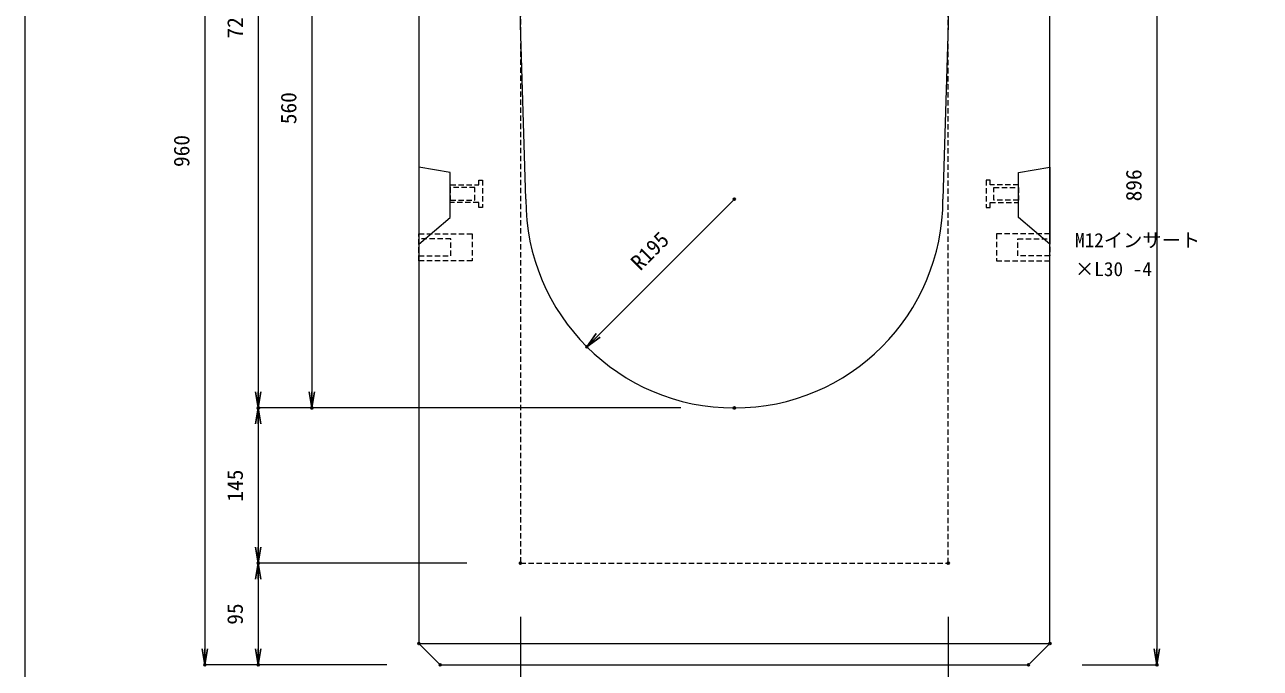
# Model space of a CAD drawing. Units: millimetres, scale not verified. Extents: x -1945 to 1945, y -1188 to 1652.
# Drawn here: x -1945 to -790, y -584 to 18 of the extents above; entities that cross this region are included whole.
import ezdxf
from ezdxf.enums import TextEntityAlignment as Align

# ---------------------------------------------------------------- set-up
doc = ezdxf.new("R2010")
doc.units = ezdxf.units.MM
doc.header["$LTSCALE"] = 10
doc.header["$PDMODE"] = 32
doc.header["$PDSIZE"] = 2
doc.linetypes.add('USER1', pattern=[0.75, 0.5, -0.25])
doc.layers.add('0-0_0', color=7, linetype='Continuous')
doc.layers.add('0-2_DEFPOINTS', color=7, linetype='Continuous')
for name, color, linetype, lineweight in [('0-1_TITLE', 7, 'Continuous', 18), ('0-3_KIJUN', 7, 'USER1', 18), ('0-5_SUNPO_S10', 3, 'Continuous', 18)]:
    doc.layers.add(name, color=color, linetype=linetype, lineweight=lineweight)
doc.styles.add('ＭＳ ゴシック', font='')
doc.styles.get('ＭＳ ゴシック').set_extended_font_data('MS Gothic')

# ---------------------------------------------------------------- blocks, each defined once
blk = doc.blocks.new('_OPEN')
at = {"layer": '0-0_0'}
blk.add_line((0, 0), (-1, 0), dxfattribs=at)
blk.add_lwpolyline([(-1, 0.1667), (0, 0), (-1, -0.1667)], dxfattribs=at)
blk = doc.blocks.new('D1')
at = {"layer": '0-2_DEFPOINTS'}
for p in [(463.34, 934.64), (218.34, 839.64), (388.34, 839.64)]:
    blk.add_point(p, dxfattribs=at)
at = {"layer": '0-5_SUNPO_S10'}
for p, q in [((413.34, 934.64), (218.34, 934.64)), ((218.34, 919.64), (218.34, 854.64)), ((338.34, 839.64), (218.34, 839.64))]:
    blk.add_line(p, q, dxfattribs=at)
at = {"layer": '0-5_SUNPO_S10', "xscale": 15, "yscale": 15}
for p, rotation in [((218.34, 934.64), 90), ((218.34, 839.64), 270)]:
    blk.add_blockref('_OPEN', p, dxfattribs=dict(at, rotation=rotation))
at = {"layer": '0-5_SUNPO_S10', "color": 7, "style": 'ＭＳ ゴシック'}
blk.add_text('95', height=14.66, rotation=90, dxfattribs=at).set_placement((208.34, 877.14), align=Align.BOTTOM_LEFT)
blk = doc.blocks.new('D2')
at = {"layer": '0-2_DEFPOINTS'}
for p in [(394.4, 1799.64), (168.34, 839.64), (388.34, 839.64)]:
    blk.add_point(p, dxfattribs=at)
at = {"layer": '0-5_SUNPO_S10'}
for p, q in [((344.4, 1799.64), (168.34, 1799.64)), ((168.34, 1784.64), (168.34, 854.64)), ((338.34, 839.64), (168.34, 839.64))]:
    blk.add_line(p, q, dxfattribs=at)
at = {"layer": '0-5_SUNPO_S10', "xscale": 15, "yscale": 15}
for p, rotation in [((168.34, 1799.64), 90), ((168.34, 839.64), 270)]:
    blk.add_blockref('_OPEN', p, dxfattribs=dict(at, rotation=rotation))
at = {"layer": '0-5_SUNPO_S10', "color": 7, "style": 'ＭＳ ゴシック'}
blk.add_text('960', height=14.66, rotation=90, dxfattribs=at).set_placement((158.34, 1304.64), align=Align.BOTTOM_LEFT)
blk = doc.blocks.new('D3')
at = {"layer": '0-2_DEFPOINTS'}
for p in [(463.34, 934.64), (368.34, 859.64), (463.34, 739.64)]:
    blk.add_point(p, dxfattribs=at)
at = {"layer": '0-5_SUNPO_S10'}
for p, q in [((463.34, 884.64), (463.34, 739.64)), ((368.34, 809.64), (368.34, 739.64)), ((383.34, 739.64), (448.34, 739.64))]:
    blk.add_line(p, q, dxfattribs=at)
at = {"layer": '0-5_SUNPO_S10', "xscale": 15, "yscale": 15, "rotation": 180}
blk.add_blockref('_OPEN', (368.34, 739.64), dxfattribs=at)
at = {"layer": '0-5_SUNPO_S10', "xscale": 15, "yscale": 15}
blk.add_blockref('_OPEN', (463.34, 739.64), dxfattribs=at)
at = {"layer": '0-5_SUNPO_S10', "color": 7, "style": 'ＭＳ ゴシック'}
blk.add_text('95', height=14.66, dxfattribs=at).set_placement((405.84, 749.64), align=Align.BOTTOM_LEFT)
blk = doc.blocks.new('D4')
at = {"layer": '0-2_DEFPOINTS'}
for p in [(463.34, 934.64), (863.34, 934.64), (863.34, 739.64)]:
    blk.add_point(p, dxfattribs=at)
at = {"layer": '0-5_SUNPO_S10'}
for p, q in [((463.34, 884.64), (463.34, 739.64)), ((863.34, 884.64), (863.34, 739.64)), ((478.34, 739.64), (848.34, 739.64))]:
    blk.add_line(p, q, dxfattribs=at)
at = {"layer": '0-5_SUNPO_S10', "xscale": 15, "yscale": 15, "rotation": 180}
blk.add_blockref('_OPEN', (463.34, 739.64), dxfattribs=at)
at = {"layer": '0-5_SUNPO_S10', "xscale": 15, "yscale": 15}
blk.add_blockref('_OPEN', (863.34, 739.64), dxfattribs=at)
at = {"layer": '0-5_SUNPO_S10', "color": 7, "style": 'ＭＳ ゴシック'}
blk.add_text('400', height=14.66, dxfattribs=at).set_placement((648.34, 749.64), align=Align.BOTTOM_LEFT)
blk = doc.blocks.new('D5')
at = {"layer": '0-2_DEFPOINTS'}
for p in [(863.34, 934.64), (958.34, 859.64), (958.34, 739.64)]:
    blk.add_point(p, dxfattribs=at)
at = {"layer": '0-5_SUNPO_S10'}
for p, q in [((863.34, 884.64), (863.34, 739.64)), ((958.34, 809.64), (958.34, 739.64)), ((878.34, 739.64), (943.34, 739.64))]:
    blk.add_line(p, q, dxfattribs=at)
at = {"layer": '0-5_SUNPO_S10', "xscale": 15, "yscale": 15, "rotation": 180}
blk.add_blockref('_OPEN', (863.34, 739.64), dxfattribs=at)
at = {"layer": '0-5_SUNPO_S10', "xscale": 15, "yscale": 15}
blk.add_blockref('_OPEN', (958.34, 739.64), dxfattribs=at)
at = {"layer": '0-5_SUNPO_S10', "color": 7, "style": 'ＭＳ ゴシック'}
blk.add_text('95', height=14.66, dxfattribs=at).set_placement((900.84, 749.64), align=Align.BOTTOM_LEFT)
blk = doc.blocks.new('D6')
at = {"layer": '0-2_DEFPOINTS'}
for p in [(368.34, 859.64), (958.34, 859.64), (958.34, 689.64)]:
    blk.add_point(p, dxfattribs=at)
at = {"layer": '0-5_SUNPO_S10'}
for p, q in [((368.34, 809.64), (368.34, 689.64)), ((958.34, 809.64), (958.34, 689.64)), ((383.34, 689.64), (943.34, 689.64))]:
    blk.add_line(p, q, dxfattribs=at)
at = {"layer": '0-5_SUNPO_S10', "xscale": 15, "yscale": 15, "rotation": 180}
blk.add_blockref('_OPEN', (368.34, 689.64), dxfattribs=at)
at = {"layer": '0-5_SUNPO_S10', "xscale": 15, "yscale": 15}
blk.add_blockref('_OPEN', (958.34, 689.64), dxfattribs=at)
at = {"layer": '0-5_SUNPO_S10', "color": 7, "style": 'ＭＳ ゴシック'}
blk.add_text('590', height=14.66, dxfattribs=at).set_placement((648.34, 699.64), align=Align.BOTTOM_LEFT)
blk = doc.blocks.new('D19')
at = {"layer": '0-2_DEFPOINTS'}
for p in [(933.34, 1735.53), (938.34, 839.64), (1058.34, 839.64)]:
    blk.add_point(p, dxfattribs=at)
at = {"layer": '0-5_SUNPO_S10'}
for p, q in [((983.34, 1735.53), (1058.34, 1735.53)), ((1058.34, 1720.53), (1058.34, 854.64)), ((988.34, 839.64), (1058.34, 839.64))]:
    blk.add_line(p, q, dxfattribs=at)
at = {"layer": '0-5_SUNPO_S10', "xscale": 15, "yscale": 15}
for p, rotation in [((1058.34, 1735.53), 90), ((1058.34, 839.64), 270)]:
    blk.add_blockref('_OPEN', p, dxfattribs=dict(at, rotation=rotation))
at = {"layer": '0-5_SUNPO_S10', "color": 7, "style": 'ＭＳ ゴシック'}
blk.add_text('896', height=14.66, rotation=90, dxfattribs=at).set_placement((1048.34, 1272.58), align=Align.BOTTOM_LEFT)
blk = doc.blocks.new('D27')
at = {"layer": '0-2_DEFPOINTS'}
for p in [(393.34, 1639.64), (268.34, 1079.64), (663.34, 1079.64)]:
    blk.add_point(p, dxfattribs=at)
at = {"layer": '0-5_SUNPO_S10'}
for p, q in [((343.34, 1639.64), (268.34, 1639.64)), ((268.34, 1624.64), (268.34, 1094.64)), ((613.34, 1079.64), (268.34, 1079.64))]:
    blk.add_line(p, q, dxfattribs=at)
at = {"layer": '0-5_SUNPO_S10', "xscale": 15, "yscale": 15}
for p, rotation in [((268.34, 1639.64), 90), ((268.34, 1079.64), 270)]:
    blk.add_blockref('_OPEN', p, dxfattribs=dict(at, rotation=rotation))
at = {"layer": '0-5_SUNPO_S10', "color": 7, "style": 'ＭＳ ゴシック'}
blk.add_text('560', height=14.66, rotation=90, dxfattribs=at).set_placement((258.34, 1344.64), align=Align.BOTTOM_LEFT)
blk = doc.blocks.new('D28')
at = {"layer": '0-2_DEFPOINTS'}
for p in [(394.4, 1799.64), (218.34, 1079.64), (663.34, 1079.64)]:
    blk.add_point(p, dxfattribs=at)
at = {"layer": '0-5_SUNPO_S10'}
for p, q in [((344.4, 1799.64), (218.34, 1799.64)), ((218.34, 1784.64), (218.34, 1094.64)), ((613.34, 1079.64), (218.34, 1079.64))]:
    blk.add_line(p, q, dxfattribs=at)
at = {"layer": '0-5_SUNPO_S10', "xscale": 15, "yscale": 15}
for p, rotation in [((218.34, 1799.64), 90), ((218.34, 1079.64), 270)]:
    blk.add_blockref('_OPEN', p, dxfattribs=dict(at, rotation=rotation))
at = {"layer": '0-5_SUNPO_S10', "color": 7, "style": 'ＭＳ ゴシック'}
blk.add_text('720', height=14.66, rotation=90, dxfattribs=at).set_placement((208.34, 1424.64), align=Align.BOTTOM_LEFT)
blk = doc.blocks.new('D29')
at = {"layer": '0-2_DEFPOINTS'}
for p in [(663.34, 1079.64), (218.34, 934.64), (463.34, 934.64)]:
    blk.add_point(p, dxfattribs=at)
at = {"layer": '0-5_SUNPO_S10'}
for p, q in [((613.34, 1079.64), (218.34, 1079.64)), ((218.34, 1064.64), (218.34, 949.64)), ((413.34, 934.64), (218.34, 934.64))]:
    blk.add_line(p, q, dxfattribs=at)
at = {"layer": '0-5_SUNPO_S10', "xscale": 15, "yscale": 15}
for p, rotation in [((218.34, 1079.64), 90), ((218.34, 934.64), 270)]:
    blk.add_blockref('_OPEN', p, dxfattribs=dict(at, rotation=rotation))
at = {"layer": '0-5_SUNPO_S10', "color": 7, "style": 'ＭＳ ゴシック'}
blk.add_text('145', height=14.66, rotation=90, dxfattribs=at).set_placement((208.34, 992.14), align=Align.BOTTOM_LEFT)
blk = doc.blocks.new('D30')
at = {"layer": '0-2_DEFPOINTS'}
for p in [(663.34, 1274.64), (525.45, 1136.75)]:
    blk.add_point(p, dxfattribs=at)
at = {"layer": '0-5_SUNPO_S10'}
blk.add_line((663.34, 1274.64), (536.06, 1147.36), dxfattribs=at)
at = {"layer": '0-5_SUNPO_S10', "xscale": 15, "yscale": 15, "rotation": 225}
blk.add_blockref('_OPEN', (525.45, 1136.75), dxfattribs=at)
at = {"layer": '0-5_SUNPO_S10', "color": 7, "style": 'ＭＳ ゴシック'}
blk.add_text('R195', height=14.66, rotation=45, dxfattribs=at).set_placement((578.49, 1203.93), align=Align.BOTTOM_LEFT)
blk = doc.blocks.new('M16_insert_dan')
at = {"layer": '0-3_KIJUN', "color": 3}
for points in [[(0, -12.5), (-50, -12.5), (-50, 12.5), (0, 12.5)], [(0, 8), (-30, 8), (-30, -8), (0, -8)]]:
    blk.add_lwpolyline(points, close=True, dxfattribs=at)

msp = doc.modelspace()

# ---------------------------------------------------------------- linework, layer by layer
at = {"layer": '0-1_TITLE', "color": 2}
msp.add_lwpolyline([(-1945, -1187.79), (1945, -1187.79), (1945, 1652.21), (-1945, 1652.21)], close=True, dxfattribs=at)
at = {"layer": '0-3_KIJUN', "linetype": 'Continuous'}
msp.add_line((-1576.66, -560.36), (-986.66, -560.36), dxfattribs=at)
msp.add_lwpolyline([(-1476.66, -145.36), (-1481.66, 17.64), (-1481.66, 217.64), (-1551.66, 217.64), (-1576.66, 192.64), (-1576.66, -560.36), (-1556.66, -580.36), (-1006.66, -580.36), (-986.66, -560.36), (-986.66, 192.64), (-1011.66, 217.64), (-1081.66, 217.64), (-1081.66, 17.64), (-1086.66, -145.36)], dxfattribs=at)
at = {"layer": '0-3_KIJUN'}
msp.add_lwpolyline([(-1481.66, 217.64), (-1481.66, -485.36), (-1081.66, -485.36), (-1081.66, 217.64)], dxfattribs=at)
at = {"layer": '0-3_KIJUN', "linetype": 'Continuous'}
for points in [[(-1547.16, -120.36), (-1576.66, -115.36), (-1576.66, -187.36), (-1547.16, -162.36)], [(-1016.16, -120.36), (-986.66, -115.36), (-986.66, -187.36), (-1016.16, -162.36)]]:
    msp.add_lwpolyline(points, close=True, dxfattribs=at)
at = {"layer": '0-3_KIJUN'}
for points in [[(-1547.16, -148.59), (-1547.16, -132.14), (-1520.66, -132.14), (-1520.66, -127.61), (-1517.16, -127.61), (-1517.16, -153.11), (-1520.66, -153.11), (-1520.66, -148.59)], [(-1547.16, -134.36), (-1547.16, -146.36), (-1524.16, -146.36), (-1524.16, -134.36)], [(-1016.16, -148.59), (-1016.16, -132.14), (-1042.66, -132.14), (-1042.66, -127.61), (-1046.16, -127.61), (-1046.16, -153.11), (-1042.66, -153.11), (-1042.66, -148.59)], [(-1016.16, -134.36), (-1016.16, -146.36), (-1039.16, -146.36), (-1039.16, -134.36)]]:
    msp.add_lwpolyline(points, close=True, dxfattribs=at)
at = {"layer": '0-3_KIJUN', "linetype": 'Continuous'}
msp.add_arc((-1281.66, -145.36), 195, 180, 0, dxfattribs=at)

# ---------------------------------------------------------------- block references
at = {"layer": '0-3_KIJUN', "rotation": 180}
msp.add_blockref('M16_insert_dan', (-1576.66, -190.36), dxfattribs=at)
at = {"layer": '0-3_KIJUN', "xscale": -1, "rotation": 180}
msp.add_blockref('M16_insert_dan', (-986.66, -190.36), dxfattribs=at)
at = {"layer": '0-5_SUNPO_S10'}
for name in ['D2', 'D28', 'D19', 'D27', 'D30', 'D29', 'D1', 'D3', 'D4', 'D5', 'D6']:
    msp.add_blockref(name, (-1945, -1420), dxfattribs=at)

# ---------------------------------------------------------------- texts
at = {"layer": '0-5_SUNPO_S10', "color": 7, "style": 'ＭＳ ゴシック'}
for s, p in [('M12インサート', (-963.23, -194.21)), ('×L30 -4', (-963.23, -221.21))]:
    msp.add_text(s, height=13.2, dxfattribs=at).set_placement(p, align=Align.BOTTOM_LEFT)

doc.saveas('drawing.dxf')
